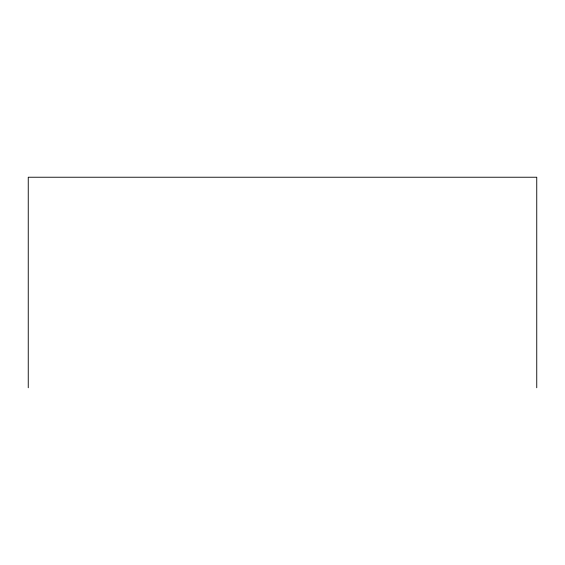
<?xml version="1.0" encoding="UTF-8"?>
<svg xmlns="http://www.w3.org/2000/svg" width="565" height="565" viewBox="0 0 565 565"><rect width="100%" height="100%" fill="white"/><g stroke="black" fill="none" stroke-linecap="round" stroke-linejoin="round"><path stroke-width="0.85" d="M536.75 387.767L536.75 177.233L28.25 177.233L28.25 387.767"/></g></svg>
